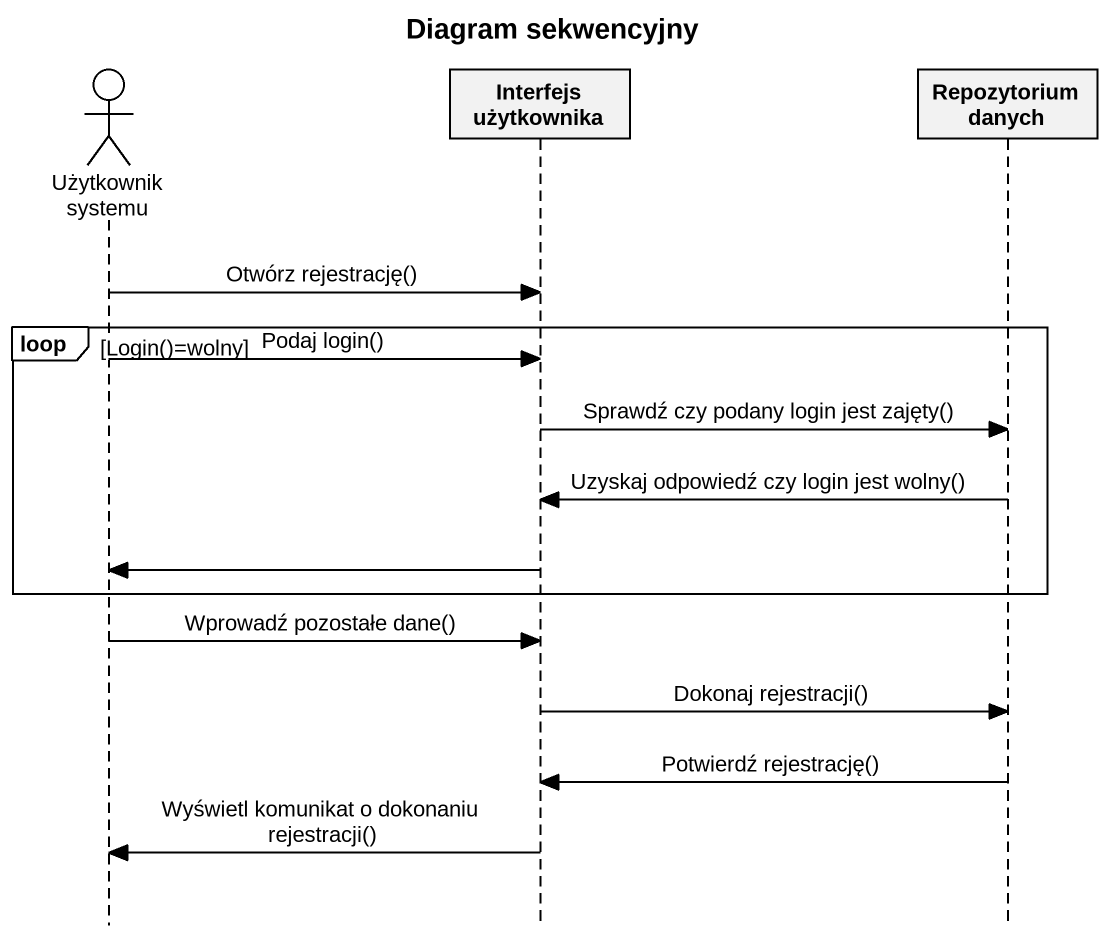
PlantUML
@startuml
title Diagram sekwencyjny
hide footbox
actor "Użytkownik systemu" as Użytkownik_systemu
participant "Interfejs użytkownika" as Interfejs_użytkownika
participant "Repozytorium danych" as Repozytorium_danych

Użytkownik_systemu -> Interfejs_użytkownika : Otwórz rejestrację()
loop Login()=wolny
  Użytkownik_systemu -> Interfejs_użytkownika : Podaj login()
  Interfejs_użytkownika -> Repozytorium_danych : Sprawdź czy podany login jest zajęty()
  Repozytorium_danych -> Interfejs_użytkownika : Uzyskaj odpowiedź czy login jest wolny()
  Interfejs_użytkownika -> Użytkownik_systemu
end
Użytkownik_systemu -> Interfejs_użytkownika : Wprowadź pozostałe dane()
Interfejs_użytkownika -> Repozytorium_danych : Dokonaj rejestracji()
Repozytorium_danych -> Interfejs_użytkownika : Potwierdź rejestrację()
Interfejs_użytkownika -> Użytkownik_systemu : Wyświetl komunikat o dokonaniu rejestracji()
@enduml
